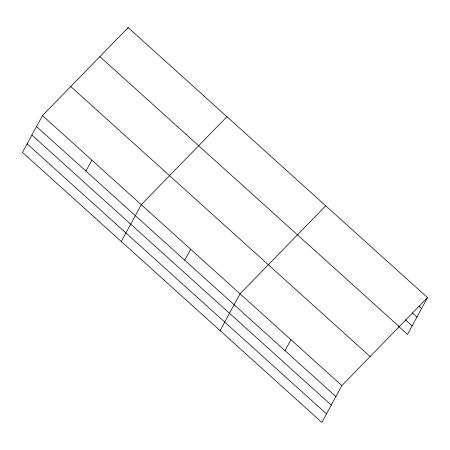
<?xml version="1.0" encoding="UTF-8"?>
<svg xmlns="http://www.w3.org/2000/svg" width="450" height="450" viewBox="0 0 450 450"><rect width="100%" height="100%" fill="white"/><g stroke="black" fill="none" stroke-linecap="round" stroke-linejoin="round"><path stroke-width="0.67" d="M42.486 115.594L22.5 152.398L321.863 422.415L341.843 385.611L427.5 297.602L128.138 27.585L42.486 115.594L341.843 385.611M127.479 28.8L128.138 27.585M85.933 171.09L91.879 160.144M121.286 241.504L141.272 204.699L226.929 116.691M184.725 260.196L190.671 249.249M220.078 330.609L240.064 293.805L325.716 205.796M285.007 350.651L290.953 339.705M427.5 297.602L407.514 334.406L398.689 326.447M418.961 306.208L421.554 308.548M412.251 312.868L416.925 317.081M405.399 319.787L412.149 325.873M99.872 56.627L399.234 326.644M70.751 86.546L370.114 356.563M36.54 126.54L335.902 396.557M31.905 135.073L331.267 405.09M27.135 143.865L326.492 413.882"/></g></svg>
